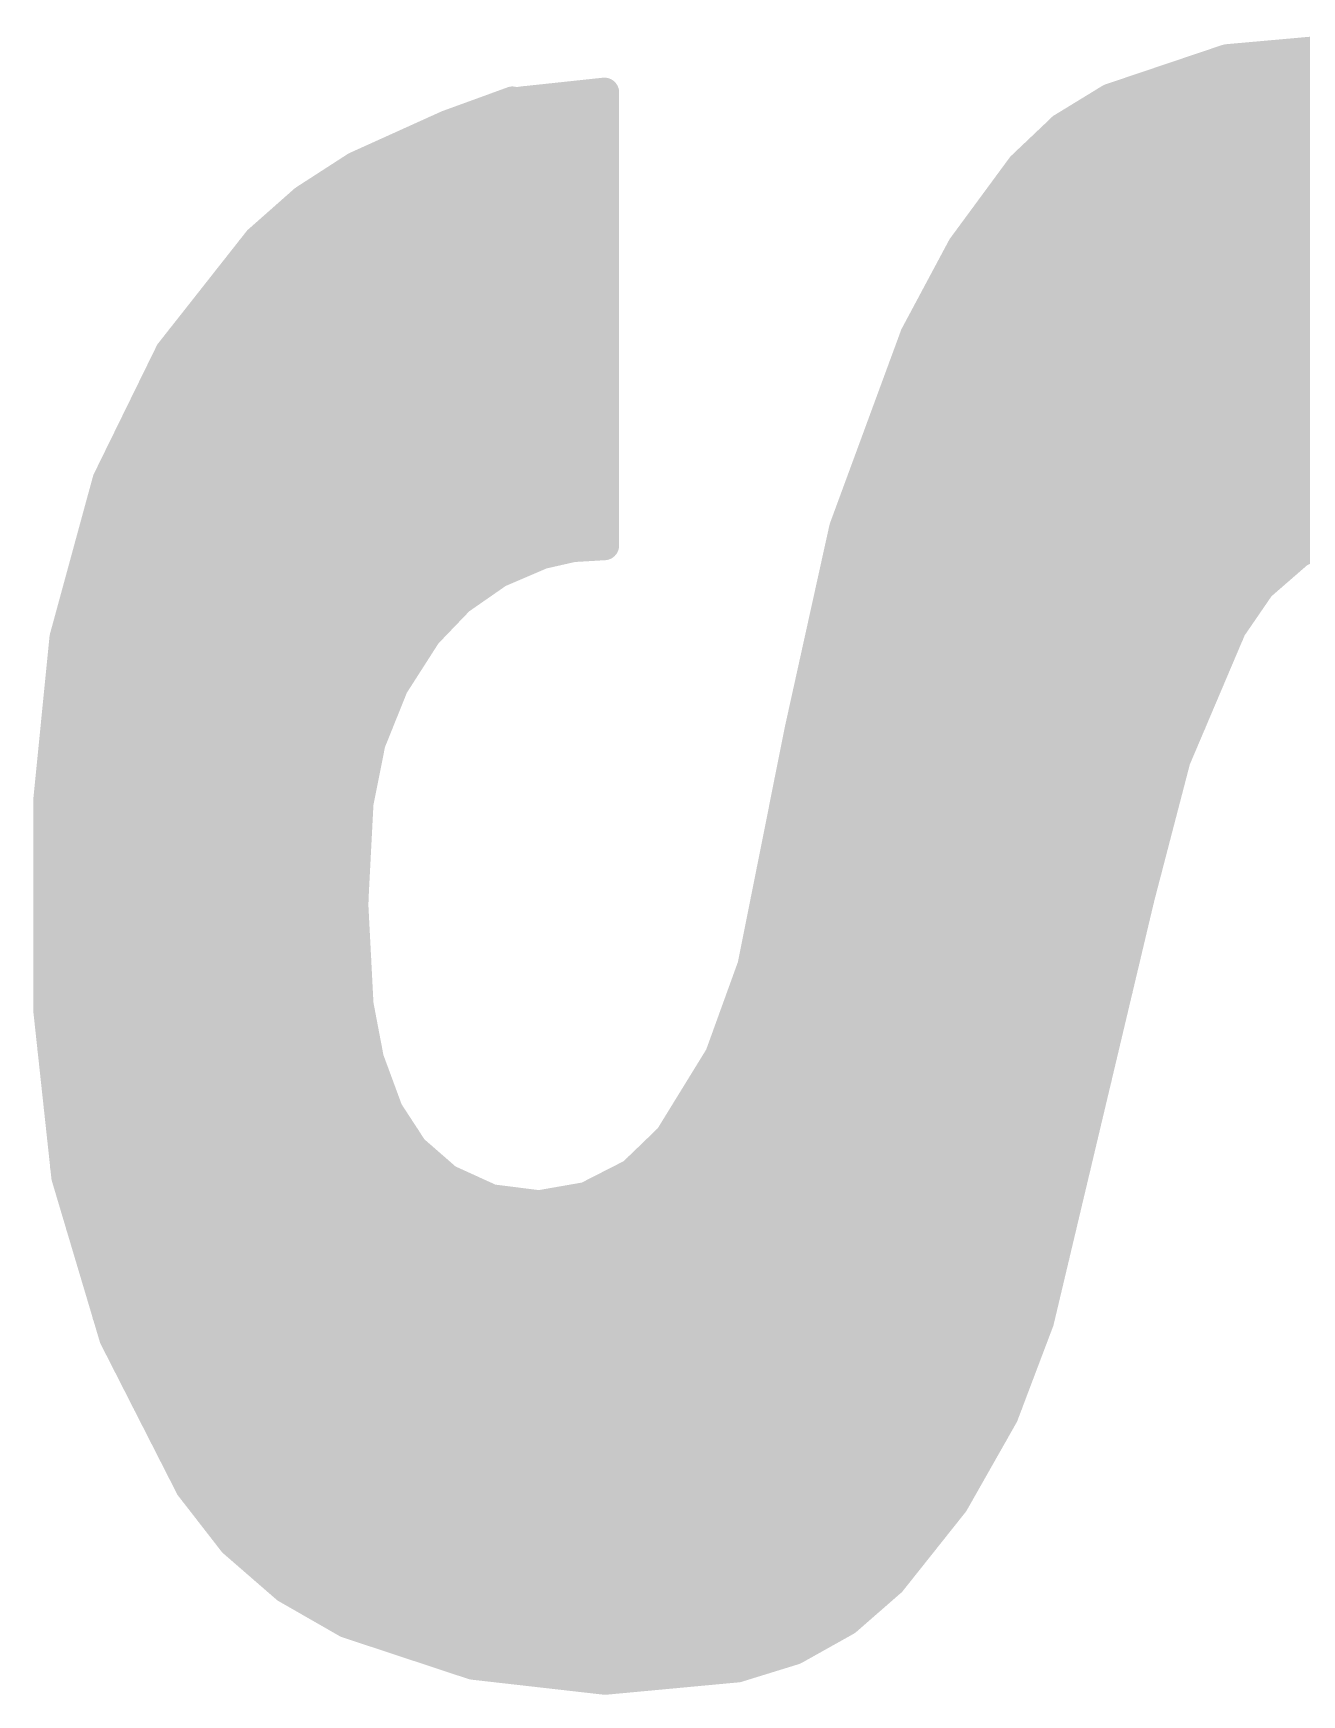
# Model space of a CAD drawing. Extents: x -0.1 to 30.6, y -0.1 to 52.6.
# Drawn here: x 13.26 to 14.349, y 20.375 to 21.8 of the extents above; entities that cross this region are included whole.
import ezdxf

# ---------------------------------------------------------------- set-up
doc = ezdxf.new("R2010")
doc.units = 0
doc.layers.add('21', color=41, linetype='CONTINUOUS')

msp = doc.modelspace()

# ---------------------------------------------------------------- linework, layer by layer
at = {"layer": '21', "const_width": 0.0254}
for points in [[(14.3904, 21.7878), (14.2849, 21.7784)], [(14.2849, 21.7784), (14.1846, 21.7446)], [(14.2535, 21.7678), (14.5521, 21.7678)], [(13.6792, 21.7421), (13.5496, 21.5363)], [(13.6715, 21.7421), (13.6157, 21.7218)], [(13.7071, 21.6938), (13.6715, 21.7421)], [(13.7503, 21.7497), (13.6792, 21.7421)], [(13.682, 21.7424), (13.7503, 21.7424)], [(13.7503, 21.3611), (13.7503, 21.7497)], [(14.1846, 21.7446), (14.1434, 21.7194)], [(14.181, 21.7424), (14.6163, 21.7424)], [(13.6157, 21.7218), (13.5369, 21.6862)], [(13.6051, 21.717), (13.69, 21.717)], [(13.6634, 21.717), (13.7503, 21.717)], [(14.1434, 21.7194), (14.1084, 21.6862)], [(14.1408, 21.717), (14.6567, 21.717)], [(13.5369, 21.6862), (13.4926, 21.6576)], [(13.5489, 21.6916), (13.7055, 21.6916)], [(13.5623, 21.4982), (13.7071, 21.6938)], [(13.6474, 21.6916), (13.7503, 21.6916)], [(14.1084, 21.6862), (14.0575, 21.6171)], [(14.1141, 21.6916), (14.6899, 21.6916)], [(13.4926, 21.6576), (13.4531, 21.6227)], [(13.506, 21.6662), (13.6867, 21.6662)], [(13.6314, 21.6662), (13.7503, 21.6662)], [(14.0937, 21.6662), (14.7159, 21.6662)], [(13.4736, 21.6408), (13.6679, 21.6408)], [(13.6154, 21.6408), (13.7503, 21.6408)], [(14.075, 21.6408), (14.7419, 21.6408)], [(13.4531, 21.6227), (13.3774, 21.5267)], [(13.4473, 21.6154), (13.6491, 21.6154)], [(13.5994, 21.6154), (13.7503, 21.6154)], [(14.0575, 21.6171), (14.017, 21.5414)], [(14.0566, 21.6154), (14.7638, 21.6154)], [(13.4273, 21.59), (13.6303, 21.59)], [(13.5834, 21.59), (13.7503, 21.59)], [(14.043, 21.59), (14.7821, 21.59)], [(14.3319, 21.5897), (14.2964, 21.5719)], [(14.6647, 21.4779), (14.3319, 21.5897)], [(14.2964, 21.5719), (13.8163, 20.7464)], [(14.0932, 21.1553), (14.3243, 21.5795)], [(14.3243, 21.5795), (14.6494, 21.4703)], [(13.4073, 21.5646), (13.6115, 21.5646)], [(13.5674, 21.5646), (13.7503, 21.5646)], [(14.0294, 21.5646), (14.3162, 21.5646)], [(14.2922, 21.5646), (14.4066, 21.5646)], [(14.017, 21.5414), (13.956, 21.3759)], [(13.3774, 21.5267), (13.3236, 21.417)], [(13.3872, 21.5392), (13.5927, 21.5392)], [(13.5496, 21.5363), (13.4175, 21.0817)], [(13.5514, 21.5392), (13.7503, 21.5392)], [(14.0162, 21.5392), (14.3023, 21.5392)], [(14.2774, 21.5392), (14.4822, 21.5392)], [(13.3711, 21.5138), (13.5738, 21.5138)], [(13.5431, 21.5138), (13.7503, 21.5138)], [(14.0068, 21.5138), (14.2885, 21.5138)], [(14.2626, 21.5138), (14.5578, 21.5138)], [(13.4277, 21.0766), (13.5623, 21.4982)], [(13.3586, 21.4884), (13.5592, 21.4884)], [(13.5357, 21.4884), (13.7503, 21.4884)], [(13.9975, 21.4884), (14.2747, 21.4884)], [(14.2478, 21.4884), (14.6334, 21.4884)], [(13.3462, 21.463), (13.5511, 21.463)], [(13.5283, 21.463), (13.7503, 21.463)], [(13.9881, 21.463), (14.2608, 21.463)], [(14.2331, 21.463), (14.668, 21.463)], [(13.3337, 21.4376), (13.543, 21.4376)], [(13.5209, 21.4376), (13.7503, 21.4376)], [(13.9788, 21.4376), (14.247, 21.4376)], [(14.2183, 21.4376), (14.6737, 21.4376)], [(13.3236, 21.417), (13.2867, 21.2819)], [(13.3223, 21.4122), (13.5348, 21.4122)], [(13.5135, 21.4122), (13.7503, 21.4122)], [(13.9694, 21.4122), (14.2332, 21.4122)], [(14.2035, 21.4122), (14.6793, 21.4122)], [(13.3154, 21.3868), (13.5267, 21.3868)], [(13.5062, 21.3868), (13.7503, 21.3868)], [(13.9601, 21.3868), (14.2193, 21.3868)], [(14.1888, 21.3868), (14.6849, 21.3868)], [(13.956, 21.3759), (13.9179, 21.2036)], [(14.3464, 21.3546), (14.3854, 21.3741)], [(13.3084, 21.3614), (13.5186, 21.3614)], [(13.4988, 21.3614), (13.7503, 21.3614)], [(13.6969, 21.3535), (13.7233, 21.3595)], [(13.7233, 21.3595), (13.7503, 21.3611)], [(13.9528, 21.3614), (14.2055, 21.3614)], [(14.174, 21.3614), (14.3599, 21.3614)], [(14.3135, 21.326), (14.3464, 21.3546)], [(13.6595, 21.3375), (13.6969, 21.3535)], [(13.3015, 21.336), (13.5105, 21.336)], [(13.4914, 21.336), (13.6574, 21.336)], [(13.6261, 21.3143), (13.6595, 21.3375)], [(13.9472, 21.336), (14.1916, 21.336)], [(14.1592, 21.336), (14.325, 21.336)], [(14.2888, 21.29), (14.3135, 21.326)], [(13.5979, 21.2849), (13.6261, 21.3143)], [(13.2946, 21.3106), (13.5024, 21.3106)], [(13.484, 21.3106), (13.6225, 21.3106)], [(13.9416, 21.3106), (14.1778, 21.3106)], [(14.1444, 21.3106), (14.3029, 21.3106)], [(13.2876, 21.2852), (13.4943, 21.2852)], [(13.4766, 21.2852), (13.5982, 21.2852)], [(13.5695, 21.2406), (13.5979, 21.2849)], [(13.936, 21.2852), (14.164, 21.2852)], [(14.1297, 21.2852), (14.2868, 21.2852)], [(14.2409, 21.1773), (14.2888, 21.29)], [(13.2867, 21.2819), (13.2728, 21.1426)], [(13.2845, 21.2598), (13.4862, 21.2598)], [(13.4693, 21.2598), (13.5818, 21.2598)], [(13.9303, 21.2598), (14.1501, 21.2598)], [(14.1149, 21.2598), (14.276, 21.2598)], [(13.5498, 21.1917), (13.5695, 21.2406)], [(13.282, 21.2344), (13.4781, 21.2344)], [(13.4619, 21.2344), (13.567, 21.2344)], [(13.9247, 21.2344), (14.1363, 21.2344)], [(14.1001, 21.2344), (14.2652, 21.2344)], [(13.2794, 21.209), (13.47, 21.209)], [(13.4545, 21.209), (13.5568, 21.209)], [(13.9179, 21.2036), (13.8773, 21.0004)], [(13.9191, 21.209), (14.1225, 21.209)], [(14.0853, 21.209), (14.2544, 21.209)], [(13.2769, 21.1836), (13.4619, 21.1836)], [(13.4471, 21.1836), (13.5482, 21.1836)], [(13.5395, 21.1401), (13.5498, 21.1917)], [(13.9139, 21.1836), (14.1086, 21.1836)], [(14.0706, 21.1836), (14.2436, 21.1836)], [(14.21, 21.0588), (14.2409, 21.1773)], [(13.2744, 21.1582), (13.4538, 21.1582)], [(13.4397, 21.1582), (13.5431, 21.1582)], [(13.8316, 20.7159), (14.0932, 21.1553)], [(13.9088, 21.1582), (14.0948, 21.1582)], [(14.0558, 21.1582), (14.2359, 21.1582)], [(13.2728, 21.1426), (13.2728, 20.9623)], [(13.2728, 21.1328), (13.4456, 21.1328)], [(13.4324, 21.1328), (13.5391, 21.1328)], [(13.535, 21.0538), (13.5395, 21.1401)], [(13.9038, 21.1328), (14.0798, 21.1328)], [(14.041, 21.1328), (14.2293, 21.1328)], [(13.2728, 21.1074), (13.4375, 21.1074)], [(13.425, 21.1074), (13.5378, 21.1074)], [(13.8987, 21.1074), (14.0647, 21.1074)], [(14.0263, 21.1074), (14.2227, 21.1074)], [(13.2728, 21.082), (13.4294, 21.082)], [(13.4175, 21.0817), (13.5268, 20.6626)], [(13.4176, 21.082), (13.5365, 21.082)], [(13.542, 20.6981), (13.4277, 21.0766)], [(13.8936, 21.082), (14.0496, 21.082)], [(14.0115, 21.082), (14.2161, 21.082)], [(13.2728, 21.0566), (13.4337, 21.0566)], [(13.424, 21.0566), (13.5352, 21.0566)], [(13.8885, 21.0566), (14.0344, 21.0566)], [(13.9967, 21.0566), (14.2095, 21.0566)], [(14.1237, 20.6956), (14.21, 21.0588)], [(13.5395, 20.9674), (13.535, 21.0538)], [(13.2728, 21.0312), (13.4414, 21.0312)], [(13.4307, 21.0312), (13.5362, 21.0312)], [(13.8835, 21.0312), (14.0193, 21.0312)], [(13.9819, 21.0312), (14.2034, 21.0312)], [(13.2728, 21.0058), (13.4491, 21.0058)], [(13.4373, 21.0058), (13.5375, 21.0058)], [(13.8773, 21.0004), (13.8493, 20.9231)], [(13.8784, 21.0058), (14.0042, 21.0058)], [(13.9672, 21.0058), (14.1974, 21.0058)], [(13.2728, 20.9804), (13.4568, 20.9804)], [(13.4439, 20.9804), (13.5388, 20.9804)], [(13.8701, 20.9804), (13.9891, 20.9804)], [(13.9524, 20.9804), (14.1914, 20.9804)], [(13.2728, 20.9623), (13.2883, 20.8193)], [(13.2736, 20.955), (13.4644, 20.955)], [(13.4505, 20.955), (13.5418, 20.955)], [(13.5484, 20.9206), (13.5395, 20.9674)], [(13.8609, 20.955), (13.9739, 20.955)], [(13.9376, 20.955), (14.1853, 20.955)], [(13.2763, 20.9296), (13.4721, 20.9296)], [(13.4572, 20.9296), (13.5467, 20.9296)], [(13.8517, 20.9296), (13.9588, 20.9296)], [(13.9228, 20.9296), (14.1793, 20.9296)], [(13.5649, 20.8759), (13.5484, 20.9206)], [(13.8493, 20.9231), (13.8062, 20.8531)], [(13.2791, 20.9042), (13.4798, 20.9042)], [(13.4638, 20.9042), (13.5544, 20.9042)], [(13.8377, 20.9042), (13.9437, 20.9042)], [(13.9081, 20.9042), (14.1733, 20.9042)], [(13.2818, 20.8788), (13.4874, 20.8788)], [(13.4704, 20.8788), (13.5638, 20.8788)], [(13.5862, 20.8432), (13.5649, 20.8759)], [(13.822, 20.8788), (13.9286, 20.8788)], [(13.8933, 20.8788), (14.1672, 20.8788)], [(13.2846, 20.8534), (13.4951, 20.8534)], [(13.477, 20.8534), (13.5796, 20.8534)], [(13.6157, 20.8175), (13.5862, 20.8432)], [(13.8062, 20.8531), (13.7744, 20.8224)], [(13.8064, 20.8534), (13.9135, 20.8534)], [(13.8785, 20.8534), (14.1612, 20.8534)], [(13.2873, 20.828), (13.5028, 20.828)], [(13.4837, 20.828), (13.6036, 20.828)], [(13.7802, 20.828), (13.8983, 20.828)], [(13.8638, 20.828), (14.1552, 20.828)], [(13.2883, 20.8193), (13.3294, 20.6815)], [(13.6533, 20.8004), (13.6157, 20.8175)], [(13.7744, 20.8224), (13.735, 20.8023)], [(13.2933, 20.8026), (13.5104, 20.8026)], [(13.4903, 20.8026), (13.6484, 20.8026)], [(13.6943, 20.7952), (13.6533, 20.8004)], [(13.735, 20.8023), (13.6943, 20.7952)], [(13.7356, 20.8026), (13.8832, 20.8026)], [(13.849, 20.8026), (14.1491, 20.8026)], [(13.3008, 20.7772), (13.5181, 20.7772)], [(13.4969, 20.7772), (13.8681, 20.7772)], [(13.8342, 20.7772), (14.1431, 20.7772)], [(13.3084, 20.7518), (13.5258, 20.7518)], [(13.5035, 20.7518), (13.853, 20.7518)], [(13.8163, 20.7464), (13.542, 20.6981)], [(13.8194, 20.7518), (14.1371, 20.7518)], [(13.316, 20.7264), (13.5335, 20.7264)], [(13.5102, 20.7264), (13.8379, 20.7264)], [(13.5268, 20.6626), (13.8316, 20.7159)], [(13.7027, 20.7264), (14.131, 20.7264)], [(13.3235, 20.701), (13.5411, 20.701)], [(13.5168, 20.701), (13.7464, 20.701)], [(13.5585, 20.701), (14.125, 20.701)], [(14.0931, 20.6148), (14.1237, 20.6956)], [(13.3294, 20.6815), (13.3947, 20.5534)], [(13.3324, 20.6756), (14.1161, 20.6756)], [(13.5234, 20.6756), (13.6011, 20.6756)], [(13.3453, 20.6502), (14.1065, 20.6502)], [(13.3583, 20.6248), (14.0969, 20.6248)], [(14.0505, 20.5397), (14.0931, 20.6148)], [(13.3712, 20.5994), (14.0844, 20.5994)], [(13.3842, 20.574), (14.0699, 20.574)], [(13.3947, 20.5534), (13.4316, 20.5059)], [(13.3984, 20.5486), (14.0555, 20.5486)], [(13.9967, 20.4721), (14.0505, 20.5397)], [(13.4182, 20.5232), (14.0373, 20.5232)], [(13.4316, 20.5059), (13.4771, 20.4664)], [(13.4409, 20.4978), (14.0171, 20.4978)], [(13.4702, 20.4724), (13.9969, 20.4724)], [(13.9582, 20.4385), (13.9967, 20.4721)], [(13.4771, 20.4664), (13.5293, 20.4365)], [(13.511, 20.447), (13.9679, 20.447)], [(13.5293, 20.4365), (13.6376, 20.4007)], [(13.9135, 20.4135), (13.9582, 20.4385)], [(13.5744, 20.4216), (13.9279, 20.4216)], [(13.8646, 20.3984), (13.9135, 20.4135)], [(13.6376, 20.4007), (13.751, 20.3878)], [(13.6773, 20.3962), (13.841, 20.3962)], [(13.751, 20.3878), (13.8646, 20.3984)]]:
    msp.add_lwpolyline(points, dxfattribs=at)
at = {"layer": '21', "const_width": 0.0127}
for points in [[(14.2535, 21.7742, 1), (14.2535, 21.7614)], [(14.2844, 21.7847, 1), (14.2855, 21.7721)], [(14.287, 21.7724, 1), (14.2829, 21.7844)], [(13.6766, 21.7459, 1), (13.6664, 21.7383)], [(13.6737, 21.7361, 1), (13.6693, 21.7481)], [(13.6785, 21.7484, 1), (13.6799, 21.7358)], [(13.6846, 21.7387, 1), (13.6738, 21.7455)], [(13.682, 21.7488, 1), (13.682, 21.736)], [(13.7567, 21.7497, 1), (13.744, 21.7497)], [(13.751, 21.7434, 1), (13.7496, 21.756)], [(13.7503, 21.736, 1), (13.7503, 21.7488)], [(14.181, 21.7488, 1), (14.181, 21.736)], [(14.1826, 21.7506, 1), (14.1866, 21.7386)], [(14.1879, 21.7392, 1), (14.1813, 21.75)], [(13.6051, 21.7234, 1), (13.6051, 21.7107)], [(13.6135, 21.7278, 1), (13.6179, 21.7158)], [(13.6183, 21.716, 1), (13.6131, 21.7276)], [(13.6634, 21.7234, 1), (13.6634, 21.7107)], [(13.69, 21.7107, 1), (13.69, 21.7234)], [(13.7503, 21.7107, 1), (13.7503, 21.7234)], [(14.1408, 21.7234, 1), (14.1408, 21.7107)], [(14.1401, 21.7249, 1), (14.1467, 21.714)], [(14.1478, 21.7148, 1), (14.139, 21.724)], [(13.5343, 21.692, 1), (13.5395, 21.6804)], [(13.5403, 21.6809, 1), (13.5335, 21.6915)], [(13.5489, 21.698, 1), (13.5489, 21.6852)], [(13.6474, 21.698, 1), (13.6474, 21.6852)], [(13.7122, 21.69, 1), (13.702, 21.6976)], [(13.702, 21.69, 1), (13.7122, 21.6976)], [(13.7055, 21.6852, 1), (13.7055, 21.698)], [(13.7503, 21.6852, 1), (13.7503, 21.698)], [(14.104, 21.6908, 1), (14.1128, 21.6816)], [(14.1135, 21.6824, 1), (14.1033, 21.69)], [(14.1141, 21.698, 1), (14.1141, 21.6852)], [(13.4892, 21.6629, 1), (13.4961, 21.6522)], [(13.4968, 21.6528, 1), (13.4884, 21.6623)], [(13.506, 21.6726, 1), (13.506, 21.6598)], [(13.6314, 21.6726, 1), (13.6314, 21.6598)], [(13.6867, 21.6598, 1), (13.6867, 21.6726)], [(13.7503, 21.6598, 1), (13.7503, 21.6726)], [(14.0937, 21.6726, 1), (14.0937, 21.6598)], [(13.4736, 21.6472, 1), (13.4736, 21.6345)], [(13.6154, 21.6472, 1), (13.6154, 21.6345)], [(13.6679, 21.6345, 1), (13.6679, 21.6472)], [(13.7503, 21.6345, 1), (13.7503, 21.6472)], [(14.075, 21.6472, 1), (14.075, 21.6345)], [(13.4473, 21.6218, 1), (13.4473, 21.609)], [(13.4489, 21.6275, 1), (13.4573, 21.6179)], [(13.4581, 21.6188, 1), (13.4481, 21.6266)], [(13.5994, 21.6218, 1), (13.5994, 21.609)], [(13.6491, 21.609, 1), (13.6491, 21.6218)], [(13.7503, 21.609, 1), (13.7503, 21.6218)], [(14.0566, 21.6218, 1), (14.0566, 21.609)], [(14.0524, 21.6208, 1), (14.0626, 21.6133)], [(14.0631, 21.6141, 1), (14.0519, 21.6201)], [(13.4273, 21.5964, 1), (13.4273, 21.5836)], [(13.5834, 21.5964, 1), (13.5834, 21.5836)], [(13.6303, 21.5836, 1), (13.6303, 21.5964)], [(13.7503, 21.5836, 1), (13.7503, 21.5964)], [(14.043, 21.5964, 1), (14.043, 21.5836)], [(14.3339, 21.5957, 1), (14.3299, 21.5837)], [(14.3347, 21.584, 1), (14.3291, 21.5954)], [(14.2936, 21.5776, 1), (14.2992, 21.5662)], [(14.3019, 21.5687, 1), (14.2909, 21.5751)], [(14.3263, 21.5855, 1), (14.3223, 21.5735)], [(14.3299, 21.5765, 1), (14.3187, 21.5825)], [(13.4073, 21.571, 1), (13.4073, 21.5583)], [(13.5674, 21.571, 1), (13.5674, 21.5583)], [(13.6115, 21.5583, 1), (13.6115, 21.571)], [(13.7503, 21.5583, 1), (13.7503, 21.571)], [(14.0294, 21.571, 1), (14.0294, 21.5583)], [(14.2922, 21.571, 1), (14.2922, 21.5583)], [(14.3162, 21.5583, 1), (14.3162, 21.571)], [(14.023, 21.5392, 1), (14.011, 21.5436)], [(13.3831, 21.5239, 1), (13.3717, 21.5295)], [(13.3872, 21.5456, 1), (13.3872, 21.5328)], [(13.5442, 21.5397, 1), (13.555, 21.5329)], [(13.5557, 21.5345, 1), (13.5435, 21.5381)], [(13.5514, 21.5456, 1), (13.5514, 21.5328)], [(13.5927, 21.5328, 1), (13.5927, 21.5456)], [(13.7503, 21.5328, 1), (13.7503, 21.5456)], [(14.0162, 21.5456, 1), (14.0162, 21.5328)], [(14.0114, 21.5444, 1), (14.0226, 21.5384)], [(14.2774, 21.5456, 1), (14.2774, 21.5328)], [(14.3023, 21.5328, 1), (14.3023, 21.5456)], [(13.3711, 21.5202, 1), (13.3711, 21.5074)], [(13.3724, 21.5307, 1), (13.3824, 21.5228)], [(13.5431, 21.5202, 1), (13.5431, 21.5074)], [(13.5738, 21.5074, 1), (13.5738, 21.5202)], [(13.7503, 21.5074, 1), (13.7503, 21.5202)], [(14.0068, 21.5202, 1), (14.0068, 21.5074)], [(14.2626, 21.5202, 1), (14.2626, 21.5074)], [(14.2885, 21.5074, 1), (14.2885, 21.5202)], [(13.5683, 21.4963, 1), (13.5563, 21.5001)], [(13.3586, 21.4948, 1), (13.3586, 21.4821)], [(13.5357, 21.4948, 1), (13.5357, 21.4821)], [(13.5572, 21.502, 1), (13.5674, 21.4944)], [(13.5592, 21.4821, 1), (13.5592, 21.4948)], [(13.7503, 21.4821, 1), (13.7503, 21.4948)], [(13.9975, 21.4948, 1), (13.9975, 21.4821)], [(14.2478, 21.4948, 1), (14.2478, 21.4821)], [(14.2747, 21.4821, 1), (14.2747, 21.4948)], [(13.3462, 21.4694, 1), (13.3462, 21.4566)], [(13.5283, 21.4694, 1), (13.5283, 21.4566)], [(13.5511, 21.4566, 1), (13.5511, 21.4694)], [(13.7503, 21.4566, 1), (13.7503, 21.4694)], [(13.9881, 21.4694, 1), (13.9881, 21.4566)], [(14.2331, 21.4694, 1), (14.2331, 21.4566)], [(14.2608, 21.4566, 1), (14.2608, 21.4694)], [(13.3337, 21.444, 1), (13.3337, 21.4312)], [(13.5209, 21.444, 1), (13.5209, 21.4312)], [(13.543, 21.4312, 1), (13.543, 21.444)], [(13.7503, 21.4312, 1), (13.7503, 21.444)], [(13.9788, 21.444, 1), (13.9788, 21.4312)], [(14.2183, 21.444, 1), (14.2183, 21.4312)], [(14.247, 21.4312, 1), (14.247, 21.444)], [(13.3223, 21.4186, 1), (13.3223, 21.4059)], [(13.3179, 21.4198, 1), (13.3293, 21.4142)], [(13.3297, 21.4153, 1), (13.3175, 21.4187)], [(13.5135, 21.4186, 1), (13.5135, 21.4059)], [(13.5348, 21.4059, 1), (13.5348, 21.4186)], [(13.7503, 21.4059, 1), (13.7503, 21.4186)], [(13.9694, 21.4186, 1), (13.9694, 21.4059)], [(14.2035, 21.4186, 1), (14.2035, 21.4059)], [(14.2332, 21.4059, 1), (14.2332, 21.4186)], [(13.3154, 21.3932, 1), (13.3154, 21.3804)], [(13.5062, 21.3932, 1), (13.5062, 21.3804)], [(13.5267, 21.3804, 1), (13.5267, 21.3932)], [(13.7503, 21.3804, 1), (13.7503, 21.3932)], [(13.9601, 21.3932, 1), (13.9601, 21.3804)], [(14.1888, 21.3932, 1), (14.1888, 21.3804)], [(14.2193, 21.3804, 1), (14.2193, 21.3932)], [(13.9501, 21.378, 1), (13.962, 21.3737)], [(13.9622, 21.3745, 1), (13.9498, 21.3772)], [(13.3084, 21.3678, 1), (13.3084, 21.355)], [(13.4988, 21.3678, 1), (13.4988, 21.355)], [(13.5186, 21.355, 1), (13.5186, 21.3678)], [(13.7229, 21.3658, 1), (13.7237, 21.3531)], [(13.7247, 21.3533, 1), (13.7219, 21.3657)], [(13.744, 21.3611, 1), (13.7567, 21.3611)], [(13.7507, 21.3548, 1), (13.7499, 21.3674)], [(13.7503, 21.355, 1), (13.7503, 21.3678)], [(13.9528, 21.3678, 1), (13.9528, 21.355)], [(14.174, 21.3678, 1), (14.174, 21.355)], [(14.2055, 21.355, 1), (14.2055, 21.3678)], [(14.3505, 21.3498, 1), (14.3422, 21.3594)], [(13.6955, 21.3597, 1), (13.6983, 21.3473)], [(13.6994, 21.3477, 1), (13.6944, 21.3593)], [(14.3435, 21.3603, 1), (14.3492, 21.3489)], [(13.3015, 21.3424, 1), (13.3015, 21.3297)], [(13.4914, 21.3424, 1), (13.4914, 21.3297)], [(13.5105, 21.3297, 1), (13.5105, 21.3424)], [(13.657, 21.3433, 1), (13.662, 21.3316)], [(13.6631, 21.3322, 1), (13.6559, 21.3427)], [(13.6574, 21.3297, 1), (13.6574, 21.3424)], [(13.9472, 21.3424, 1), (13.9472, 21.3297)], [(14.1592, 21.3424, 1), (14.1592, 21.3297)], [(14.1916, 21.3297, 1), (14.1916, 21.3424)], [(14.3187, 21.3224, 1), (14.3082, 21.3296)], [(14.325, 21.3297, 1), (14.325, 21.3424)], [(13.6224, 21.3195, 1), (13.6297, 21.3091)], [(13.6306, 21.3099, 1), (13.6215, 21.3187)], [(14.3093, 21.3308, 1), (14.3176, 21.3212)], [(13.2946, 21.317, 1), (13.2946, 21.3042)], [(13.484, 21.317, 1), (13.484, 21.3042)], [(13.5024, 21.3042, 1), (13.5024, 21.317)], [(13.6225, 21.3042, 1), (13.6225, 21.317)], [(13.9416, 21.317, 1), (13.9416, 21.3042)], [(14.1444, 21.317, 1), (14.1444, 21.3042)], [(14.1778, 21.3042, 1), (14.1778, 21.317)], [(14.3029, 21.3042, 1), (14.3029, 21.317)], [(13.2876, 21.2916, 1), (13.2876, 21.2788)], [(13.4766, 21.2916, 1), (13.4766, 21.2788)], [(13.4943, 21.2788, 1), (13.4943, 21.2916)], [(13.5933, 21.2893, 1), (13.6025, 21.2805)], [(13.6032, 21.2815, 1), (13.5926, 21.2883)], [(13.5982, 21.2788, 1), (13.5982, 21.2916)], [(13.936, 21.2916, 1), (13.936, 21.2788)], [(14.1297, 21.2916, 1), (14.1297, 21.2788)], [(14.164, 21.2788, 1), (14.164, 21.2916)], [(14.2836, 21.2936, 1), (14.294, 21.2864)], [(14.2946, 21.2875, 1), (14.283, 21.2925)], [(14.2868, 21.2788, 1), (14.2868, 21.2916)], [(13.2806, 21.2836, 1), (13.2929, 21.2802)], [(13.293, 21.2813, 1), (13.2804, 21.2826)], [(13.2845, 21.2662, 1), (13.2845, 21.2535)], [(13.4693, 21.2662, 1), (13.4693, 21.2535)], [(13.4862, 21.2535, 1), (13.4862, 21.2662)], [(13.5818, 21.2535, 1), (13.5818, 21.2662)], [(13.9303, 21.2662, 1), (13.9303, 21.2535)], [(14.1149, 21.2662, 1), (14.1149, 21.2535)], [(14.1501, 21.2535, 1), (14.1501, 21.2662)], [(14.276, 21.2535, 1), (14.276, 21.2662)], [(13.5754, 21.2382, 1), (13.5636, 21.2429)], [(13.282, 21.2408, 1), (13.282, 21.228)], [(13.4619, 21.2408, 1), (13.4619, 21.228)], [(13.4781, 21.228, 1), (13.4781, 21.2408)], [(13.5641, 21.244, 1), (13.5748, 21.2371)], [(13.567, 21.228, 1), (13.567, 21.2408)], [(13.9247, 21.2408, 1), (13.9247, 21.228)], [(14.1001, 21.2408, 1), (14.1001, 21.228)], [(14.1363, 21.228, 1), (14.1363, 21.2408)], [(14.2652, 21.228, 1), (14.2652, 21.2408)], [(13.2794, 21.2154, 1), (13.2794, 21.2026)], [(13.4545, 21.2154, 1), (13.4545, 21.2026)], [(13.47, 21.2026, 1), (13.47, 21.2154)], [(13.5568, 21.2026, 1), (13.5568, 21.2154)], [(13.9117, 21.205, 1), (13.9241, 21.2022)], [(13.9241, 21.2024, 1), (13.9117, 21.2048)], [(13.9191, 21.2154, 1), (13.9191, 21.2026)], [(14.0853, 21.2154, 1), (14.0853, 21.2026)], [(14.1225, 21.2026, 1), (14.1225, 21.2154)], [(14.2544, 21.2026, 1), (14.2544, 21.2154)], [(13.2769, 21.19, 1), (13.2769, 21.1773)], [(13.4471, 21.19, 1), (13.4471, 21.1773)], [(13.4619, 21.1773, 1), (13.4619, 21.19)], [(13.5439, 21.1941, 1), (13.5557, 21.1894)], [(13.556, 21.1905, 1), (13.5436, 21.193)], [(13.5482, 21.1773, 1), (13.5482, 21.19)], [(13.9139, 21.19, 1), (13.9139, 21.1773)], [(14.0706, 21.19, 1), (14.0706, 21.1773)], [(14.1086, 21.1773, 1), (14.1086, 21.19)], [(14.2436, 21.1773, 1), (14.2436, 21.19)], [(14.2351, 21.1798, 1), (14.2468, 21.1748)], [(14.2471, 21.1757, 1), (14.2348, 21.1789)], [(13.2744, 21.1646, 1), (13.2744, 21.1518)], [(13.4397, 21.1646, 1), (13.4397, 21.1518)], [(13.4538, 21.1518, 1), (13.4538, 21.1646)], [(13.5431, 21.1518, 1), (13.5431, 21.1646)], [(13.9088, 21.1646, 1), (13.9088, 21.1518)], [(14.0558, 21.1646, 1), (14.0558, 21.1518)], [(14.0987, 21.1521, 1), (14.0877, 21.1585)], [(14.0948, 21.1518, 1), (14.0948, 21.1646)], [(14.2359, 21.1518, 1), (14.2359, 21.1646)], [(13.2791, 21.1426, 1), (13.2665, 21.1426)], [(14.0876, 21.1583, 1), (14.0988, 21.1523)], [(13.2665, 21.1432, 1), (13.2791, 21.142)], [(13.2728, 21.1392, 1), (13.2728, 21.1264)], [(13.4324, 21.1392, 1), (13.4324, 21.1264)], [(13.4456, 21.1264, 1), (13.4456, 21.1392)], [(13.5333, 21.1413, 1), (13.5457, 21.1389)], [(13.5458, 21.1398, 1), (13.5332, 21.1404)], [(13.5391, 21.1264, 1), (13.5391, 21.1392)], [(13.9038, 21.1392, 1), (13.9038, 21.1264)], [(14.041, 21.1392, 1), (14.041, 21.1264)], [(14.0798, 21.1264, 1), (14.0798, 21.1392)], [(14.2293, 21.1264, 1), (14.2293, 21.1392)], [(13.2728, 21.1138, 1), (13.2728, 21.1011)], [(13.425, 21.1138, 1), (13.425, 21.1011)], [(13.4375, 21.1011, 1), (13.4375, 21.1138)], [(13.5378, 21.1011, 1), (13.5378, 21.1138)], [(13.8987, 21.1138, 1), (13.8987, 21.1011)], [(14.0263, 21.1138, 1), (14.0263, 21.1011)], [(14.0647, 21.1011, 1), (14.0647, 21.1138)], [(14.2227, 21.1011, 1), (14.2227, 21.1138)], [(13.2728, 21.0884, 1), (13.2728, 21.0756)], [(13.4236, 21.0833, 1), (13.4114, 21.0801)], [(13.4114, 21.0835, 1), (13.4236, 21.0799)], [(13.4176, 21.0884, 1), (13.4176, 21.0756)], [(13.4338, 21.0784, 1), (13.4216, 21.0748)], [(13.4217, 21.0785, 1), (13.4337, 21.0747)], [(13.4294, 21.0756, 1), (13.4294, 21.0884)], [(13.5365, 21.0756, 1), (13.5365, 21.0884)], [(13.8936, 21.0884, 1), (13.8936, 21.0756)], [(14.0115, 21.0884, 1), (14.0115, 21.0756)], [(14.0496, 21.0756, 1), (14.0496, 21.0884)], [(14.2161, 21.0756, 1), (14.2161, 21.0884)], [(13.2728, 21.063, 1), (13.2728, 21.0502)], [(13.424, 21.063, 1), (13.424, 21.0502)], [(13.4337, 21.0502, 1), (13.4337, 21.063)], [(13.5352, 21.0502, 1), (13.5352, 21.063)], [(13.8885, 21.063, 1), (13.8885, 21.0502)], [(13.9967, 21.063, 1), (13.9967, 21.0502)], [(14.0344, 21.0502, 1), (14.0344, 21.063)], [(14.2162, 21.0573, 1), (14.2038, 21.0603)], [(14.2095, 21.0502, 1), (14.2095, 21.063)], [(13.5414, 21.0541, 1), (13.5287, 21.0534)], [(13.5287, 21.0541, 1), (13.5414, 21.0534)], [(14.2039, 21.0604, 1), (14.2161, 21.0572)], [(13.2728, 21.0376, 1), (13.2728, 21.0249)], [(13.4307, 21.0376, 1), (13.4307, 21.0249)], [(13.4414, 21.0249, 1), (13.4414, 21.0376)], [(13.5362, 21.0249, 1), (13.5362, 21.0376)], [(13.8835, 21.0376, 1), (13.8835, 21.0249)], [(13.9819, 21.0376, 1), (13.9819, 21.0249)], [(14.0193, 21.0249, 1), (14.0193, 21.0376)], [(14.2034, 21.0249, 1), (14.2034, 21.0376)], [(13.2728, 21.0122, 1), (13.2728, 20.9994)], [(13.4373, 21.0122, 1), (13.4373, 20.9994)], [(13.4491, 20.9994, 1), (13.4491, 21.0122)], [(13.5375, 20.9994, 1), (13.5375, 21.0122)], [(13.8833, 20.9982, 1), (13.8713, 21.0026)], [(13.8784, 21.0122, 1), (13.8784, 20.9994)], [(13.9672, 21.0122, 1), (13.9672, 20.9994)], [(14.0042, 20.9994, 1), (14.0042, 21.0122)], [(14.1974, 20.9994, 1), (14.1974, 21.0122)], [(13.8711, 21.0016, 1), (13.8835, 20.9992)], [(13.2728, 20.9868, 1), (13.2728, 20.974)], [(13.4439, 20.9868, 1), (13.4439, 20.974)], [(13.4568, 20.974, 1), (13.4568, 20.9868)], [(13.5388, 20.974, 1), (13.5388, 20.9868)], [(13.8701, 20.9868, 1), (13.8701, 20.974)], [(13.9524, 20.9868, 1), (13.9524, 20.974)], [(13.9891, 20.974, 1), (13.9891, 20.9868)], [(14.1914, 20.974, 1), (14.1914, 20.9868)], [(13.2791, 20.963, 1), (13.2665, 20.9616)], [(13.2665, 20.9623, 1), (13.2791, 20.9623)], [(13.2736, 20.9614, 1), (13.2736, 20.9487)], [(13.4505, 20.9614, 1), (13.4505, 20.9487)], [(13.4644, 20.9487, 1), (13.4644, 20.9614)], [(13.5457, 20.9686, 1), (13.5333, 20.9662)], [(13.5332, 20.9671, 1), (13.5458, 20.9677)], [(13.5418, 20.9487, 1), (13.5418, 20.9614)], [(13.8609, 20.9614, 1), (13.8609, 20.9487)], [(13.9376, 20.9614, 1), (13.9376, 20.9487)], [(13.9739, 20.9487, 1), (13.9739, 20.9614)], [(14.1853, 20.9487, 1), (14.1853, 20.9614)], [(13.2763, 20.936, 1), (13.2763, 20.9232)], [(13.4572, 20.936, 1), (13.4572, 20.9232)], [(13.4721, 20.9232, 1), (13.4721, 20.936)], [(13.5467, 20.9232, 1), (13.5467, 20.936)], [(13.8517, 20.936, 1), (13.8517, 20.9232)], [(13.9228, 20.936, 1), (13.9228, 20.9232)], [(13.9588, 20.9232, 1), (13.9588, 20.936)], [(14.1793, 20.9232, 1), (14.1793, 20.936)], [(13.5543, 20.9228, 1), (13.5424, 20.9184)], [(13.5421, 20.9194, 1), (13.5546, 20.9218)], [(13.8434, 20.9252, 1), (13.8553, 20.9209)], [(13.8547, 20.9198, 1), (13.8439, 20.9264)], [(13.2791, 20.9106, 1), (13.2791, 20.8978)], [(13.4638, 20.9106, 1), (13.4638, 20.8978)], [(13.4798, 20.8978, 1), (13.4798, 20.9106)], [(13.5544, 20.8978, 1), (13.5544, 20.9106)], [(13.8377, 20.9106, 1), (13.8377, 20.8978)], [(13.9081, 20.9106, 1), (13.9081, 20.8978)], [(13.9437, 20.8978, 1), (13.9437, 20.9106)], [(14.1733, 20.8978, 1), (14.1733, 20.9106)], [(13.2818, 20.8852, 1), (13.2818, 20.8725)], [(13.4704, 20.8852, 1), (13.4704, 20.8725)], [(13.4874, 20.8725, 1), (13.4874, 20.8852)], [(13.5702, 20.8794, 1), (13.5596, 20.8724)], [(13.5589, 20.8737, 1), (13.5709, 20.8781)], [(13.5638, 20.8725, 1), (13.5638, 20.8852)], [(13.822, 20.8852, 1), (13.822, 20.8725)], [(13.8933, 20.8852, 1), (13.8933, 20.8725)], [(13.9286, 20.8725, 1), (13.9286, 20.8852)], [(14.1672, 20.8725, 1), (14.1672, 20.8852)], [(13.2846, 20.8598, 1), (13.2846, 20.847)], [(13.477, 20.8598, 1), (13.477, 20.847)], [(13.4951, 20.847, 1), (13.4951, 20.8598)], [(13.5796, 20.847, 1), (13.5796, 20.8598)], [(13.5904, 20.8479, 1), (13.5821, 20.8384)], [(13.8008, 20.8564, 1), (13.8116, 20.8498)], [(13.8064, 20.8598, 1), (13.8064, 20.847)], [(13.8106, 20.8485, 1), (13.8018, 20.8577)], [(13.8785, 20.8598, 1), (13.8785, 20.847)], [(13.9135, 20.847, 1), (13.9135, 20.8598)], [(14.1612, 20.847, 1), (14.1612, 20.8598)], [(13.2873, 20.8344, 1), (13.2873, 20.8216)], [(13.4837, 20.8344, 1), (13.4837, 20.8216)], [(13.5028, 20.8216, 1), (13.5028, 20.8344)], [(13.5809, 20.8397, 1), (13.5915, 20.8466)], [(13.6036, 20.8216, 1), (13.6036, 20.8344)], [(13.7802, 20.8344, 1), (13.7802, 20.8216)], [(13.8638, 20.8344, 1), (13.8638, 20.8216)], [(13.8983, 20.8216, 1), (13.8983, 20.8344)], [(14.1552, 20.8216, 1), (14.1552, 20.8344)], [(13.2944, 20.8211, 1), (13.2822, 20.8175)], [(13.282, 20.8186, 1), (13.2946, 20.82)], [(13.6183, 20.8233, 1), (13.6131, 20.8117)], [(13.6115, 20.8127, 1), (13.6199, 20.8223)], [(13.77, 20.827, 1), (13.7788, 20.8178)], [(13.7773, 20.8167, 1), (13.7715, 20.8281)], [(13.2933, 20.809, 1), (13.2933, 20.7963)], [(13.4903, 20.809, 1), (13.4903, 20.7963)], [(13.5104, 20.7963, 1), (13.5104, 20.809)], [(13.6541, 20.8067, 1), (13.6525, 20.7941)], [(13.6484, 20.7963, 1), (13.6484, 20.809)], [(13.6507, 20.7946, 1), (13.6559, 20.8062)], [(13.7321, 20.808, 1), (13.7379, 20.7966)], [(13.7356, 20.809, 1), (13.7356, 20.7963)], [(13.7361, 20.796, 1), (13.7339, 20.8086)], [(13.849, 20.809, 1), (13.849, 20.7963)], [(13.8832, 20.7963, 1), (13.8832, 20.809)], [(14.1491, 20.7963, 1), (14.1491, 20.809)], [(13.6932, 20.8014, 1), (13.6954, 20.7889)], [(13.6935, 20.7889, 1), (13.6951, 20.8015)], [(13.3008, 20.7836, 1), (13.3008, 20.7708)], [(13.4969, 20.7836, 1), (13.4969, 20.7708)], [(13.5181, 20.7708, 1), (13.5181, 20.7836)], [(13.8342, 20.7836, 1), (13.8342, 20.7708)], [(13.8681, 20.7708, 1), (13.8681, 20.7836)], [(14.1431, 20.7708, 1), (14.1431, 20.7836)], [(13.3084, 20.7582, 1), (13.3084, 20.7454)], [(13.5035, 20.7582, 1), (13.5035, 20.7454)], [(13.5258, 20.7454, 1), (13.5258, 20.7582)], [(13.8108, 20.7496, 1), (13.8218, 20.7432)], [(13.8194, 20.7582, 1), (13.8194, 20.7454)], [(13.8174, 20.7401, 1), (13.8152, 20.7527)], [(13.853, 20.7454, 1), (13.853, 20.7582)], [(14.1371, 20.7454, 1), (14.1371, 20.7582)], [(13.316, 20.7328, 1), (13.316, 20.7201)], [(13.5102, 20.7328, 1), (13.5102, 20.7201)], [(13.5335, 20.7201, 1), (13.5335, 20.7328)], [(13.7027, 20.7328, 1), (13.7027, 20.7201)], [(13.8261, 20.7191, 1), (13.8371, 20.7127)], [(13.8327, 20.7096, 1), (13.8305, 20.7222)], [(13.8379, 20.7201, 1), (13.8379, 20.7328)], [(14.131, 20.7201, 1), (14.131, 20.7328)], [(13.3235, 20.7074, 1), (13.3235, 20.6946)], [(13.5168, 20.7074, 1), (13.5168, 20.6946)], [(13.5411, 20.6946, 1), (13.5411, 20.7074)], [(13.5585, 20.7074, 1), (13.5585, 20.6946)], [(13.7464, 20.6946, 1), (13.7464, 20.7074)], [(14.125, 20.6946, 1), (14.125, 20.7074)], [(13.5409, 20.7044, 1), (13.5431, 20.6918)], [(13.5359, 20.6963, 1), (13.5481, 20.6999)], [(14.1175, 20.6971, 1), (14.1299, 20.6941)], [(14.1296, 20.6934, 1), (14.1178, 20.6978)], [(13.335, 20.6844, 1), (13.3237, 20.6786)], [(13.3233, 20.6797, 1), (13.3354, 20.6833)], [(13.3324, 20.682, 1), (13.3324, 20.6692)], [(13.5234, 20.682, 1), (13.5234, 20.6692)], [(13.6011, 20.6692, 1), (13.6011, 20.682)], [(14.1161, 20.6692, 1), (14.1161, 20.682)], [(13.5257, 20.6689, 1), (13.5279, 20.6563)], [(13.5207, 20.661, 1), (13.5329, 20.6642)], [(13.3453, 20.6566, 1), (13.3453, 20.6439)], [(14.1065, 20.6439, 1), (14.1065, 20.6566)], [(13.3583, 20.6312, 1), (13.3583, 20.6184)], [(14.0987, 20.6117, 1), (14.0876, 20.6179)], [(14.0969, 20.6184, 1), (14.0969, 20.6312)], [(13.3712, 20.6058, 1), (13.3712, 20.593)], [(14.0844, 20.593, 1), (14.0844, 20.6058)], [(14.0872, 20.6171, 1), (14.0991, 20.6126)], [(13.3842, 20.5804, 1), (13.3842, 20.5677)], [(14.0699, 20.5677, 1), (14.0699, 20.5804)], [(13.3997, 20.5573, 1), (13.3897, 20.5495)], [(13.389, 20.5505, 1), (13.4004, 20.5563)], [(13.3984, 20.555, 1), (13.3984, 20.5422)], [(14.0555, 20.5422, 1), (14.0555, 20.555)], [(14.0449, 20.5428, 1), (14.056, 20.5366)], [(14.0554, 20.5358, 1), (14.0455, 20.5437)], [(13.4182, 20.5296, 1), (13.4182, 20.5168)], [(14.0373, 20.5168, 1), (14.0373, 20.5296)], [(13.4358, 20.5107, 1), (13.4275, 20.5011)], [(13.4266, 20.502, 1), (13.4366, 20.5098)], [(13.4409, 20.5042, 1), (13.4409, 20.4915)], [(14.0171, 20.4915, 1), (14.0171, 20.5042)], [(13.4702, 20.4788, 1), (13.4702, 20.466)], [(14.0009, 20.4673, 1), (13.9925, 20.4769)], [(13.9969, 20.466, 1), (13.9969, 20.4788)], [(13.4802, 20.4719, 1), (13.4739, 20.4609)], [(13.4729, 20.4616, 1), (13.4812, 20.4712)], [(13.9917, 20.4761, 1), (14.0017, 20.4681)], [(13.511, 20.4534, 1), (13.511, 20.4407)], [(13.9679, 20.4407, 1), (13.9679, 20.4534)], [(13.5313, 20.4425, 1), (13.5273, 20.4305)], [(13.5261, 20.431, 1), (13.5325, 20.442)], [(13.954, 20.4432, 1), (13.9623, 20.4337)], [(13.9612, 20.4329, 1), (13.9551, 20.444)], [(13.5744, 20.428, 1), (13.5744, 20.4153)], [(13.9154, 20.4075, 1), (13.9116, 20.4196)], [(13.9279, 20.4153, 1), (13.9279, 20.428)], [(13.6384, 20.407, 1), (13.6369, 20.3944)], [(13.6356, 20.3947, 1), (13.6396, 20.4067)], [(13.9104, 20.4191, 1), (13.9166, 20.408)], [(13.6773, 20.4026, 1), (13.6773, 20.3898)], [(13.7504, 20.3941, 1), (13.7516, 20.3815)], [(13.7503, 20.3815, 1), (13.7517, 20.3941)], [(13.841, 20.3898, 1), (13.841, 20.4026)], [(13.8627, 20.4045, 1), (13.8665, 20.3923)], [(13.8652, 20.3921, 1), (13.864, 20.4047)]]:
    msp.add_lwpolyline(points, format="xyb", dxfattribs=at)

doc.saveas('drawing.dxf')
